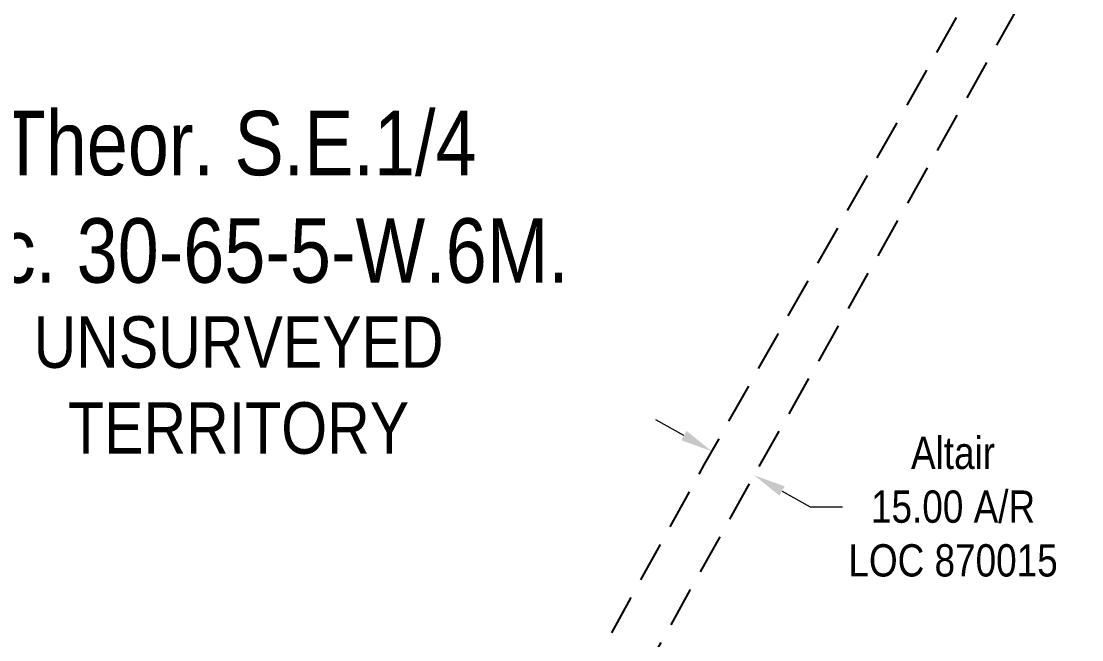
# Model space of a CAD drawing. Extents: x 383425 to 391668, y 6055101 to 6059545.
# Drawn here: x 387792.4 to 388121.5, y 6057400.6 to 6057592.4 of the extents above; entities that cross this region are included whole.
import ezdxf

# ---------------------------------------------------------------- set-up
doc = ezdxf.new("R2010")
doc.units = 0
doc.header["$LTSCALE"] = 5
doc.header["$PDMODE"] = 35
doc.header["$PDSIZE"] = 20
doc.linetypes.add('foc-ACCESSROAD', pattern=[3.75, 2.5, -1.25])
doc.layers.get('Defpoints').update_dxf_attribs({"color": 9})
for name, color, linetype in [('C-SYMBOL', 7, 'Continuous'), ('F-AR', 190, 'foc-ACCESSROAD'), ('L-UNS-T', 3, 'Continuous')]:
    doc.layers.add(name, color=color, linetype=linetype)
doc.layers.add('F-AR-T', color=190, linetype='Continuous', lineweight=9)
doc.styles.add('175L', font='ARIALN.TTF', dxfattribs={"height": 20})
doc.styles.add('80CG', font='ARIALN.TTF', dxfattribs={"height": 10})
doc.styles.add('80L', font='ARIALN.TTF', dxfattribs={"height": 10})
doc.dimstyles.new('Compass 5 000', dxfattribs={"dimscale": 5, "dimtxt": 9, "dimasz": 2, "dimexe": 0.2, "dimexo": 0.0625, "dimgap": 0.5, "dimtad": 0, "dimtih": 1, "dimtoh": 1, "dimzin": 0, "dimdsep": 46, "dimtxsty": '80CG', "dimcen": 0.1, "dimse1": 1, "dimse2": 1, "dimclrd": 256, "dimclrt": 256, "dimaunit": 1, "dimadec": 4, "dimazin": 0, "dimtfac": 0.06, "dimtofl": 0, "dimtmove": 0, "dimatfit": 1, "dimfxl": 0.2, "dimtolj": 1, "dimtzin": 0, "dimlwd": -1, "dimarcsym": 0})

# ---------------------------------------------------------------- blocks, each defined once
blk = doc.blocks.new('*D48')
at = {"layer": 'Defpoints', "color": 0, "transparency": 16777216}
for p in [(388014.16, 6057472.15), (388027.22, 6057464.79), (388019.8, 6057451.61)]:
    blk.add_point(p, dxfattribs=at)
at = {"layer": 'F-AR-T', "transparency": 16777216}
for p, q in [((387998.02, 6057463.89), (387989.31, 6057468.81)), ((388028.51, 6057446.7), (388037.22, 6057441.79)), ((388037.22, 6057441.79), (388047.22, 6057441.79))]:
    blk.add_line(p, q, dxfattribs=at)
for points in [[(387998.84, 6057465.35), (387997.2, 6057462.44), (388006.73, 6057458.98)], [(388029.32, 6057448.15), (388027.69, 6057445.25), (388019.8, 6057451.61)]]:
    blk.add_solid(points, dxfattribs=at)
at = {"layer": 'F-AR-T', "transparency": 16777216, "insert": (388081.55, 6057441.79), "char_height": 10, "attachment_point": 5, "style": '80CG'}
blk.add_mtext('\\A1;Altair\\P15.00 A/R\\PLOC 870015', dxfattribs=at)

msp = doc.modelspace()

# ---------------------------------------------------------------- linework, layer by layer
at = {"layer": 'F-AR', "flags": 128}
msp.add_lwpolyline([(387965.637, 6057354.392), (387949.624, 6057329.259), (387932.79, 6057329.802), (387954.956, 6057365.163), (388004.368, 6057454.788), (388087.377, 6057601.979), (388162.838, 6057714.828), (388177.196, 6057736.305), (388188.761, 6057726.626), (388180.593, 6057714.407), (388100.159, 6057594.12), (388019.136, 6057450.446), (388017.435, 6057447.427), (387965.637, 6057354.392)], close=True, dxfattribs=at)

# ---------------------------------------------------------------- texts
at = {"layer": 'C-SYMBOL', "color": 3, "insert": (387859.851, 6057564.611), "char_height": 19.99238, "width": 203.16486, "attachment_point": 2, "style": '175L'}
msp.add_mtext('Theor. S.E.1/4\\PSec. 30-65-5-W.6M.', dxfattribs=at)
at = {"layer": 'L-UNS-T', "color": 3, "insert": (387859.851, 6057479.451), "char_height": 15.9939, "attachment_point": 5, "style": '80L'}
msp.add_mtext_dynamic_manual_height_columns('UNSURVEYED TERRITORY', width=126.41375, gutter_width=47.5, heights=[0], dxfattribs=at)

# ---------------------------------------------------------------- dimensions: what is measured, and where the dimension line sits
at = {"layer": 'F-AR-T'}
dim = msp.add_aligned_dim(p1=(388014.161, 6057472.152), p2=(388027.223, 6057464.786), distance=-15.121, text='Altair\\P15.00 A/R\\PLOC 870015', dimstyle='Compass 5 000', dxfattribs=at)
dim.commit()
dim.dimension.update_dxf_attribs({"geometry": '*D48', "text_midpoint": (388081.551, 6057441.791)})

doc.saveas('drawing.dxf')
